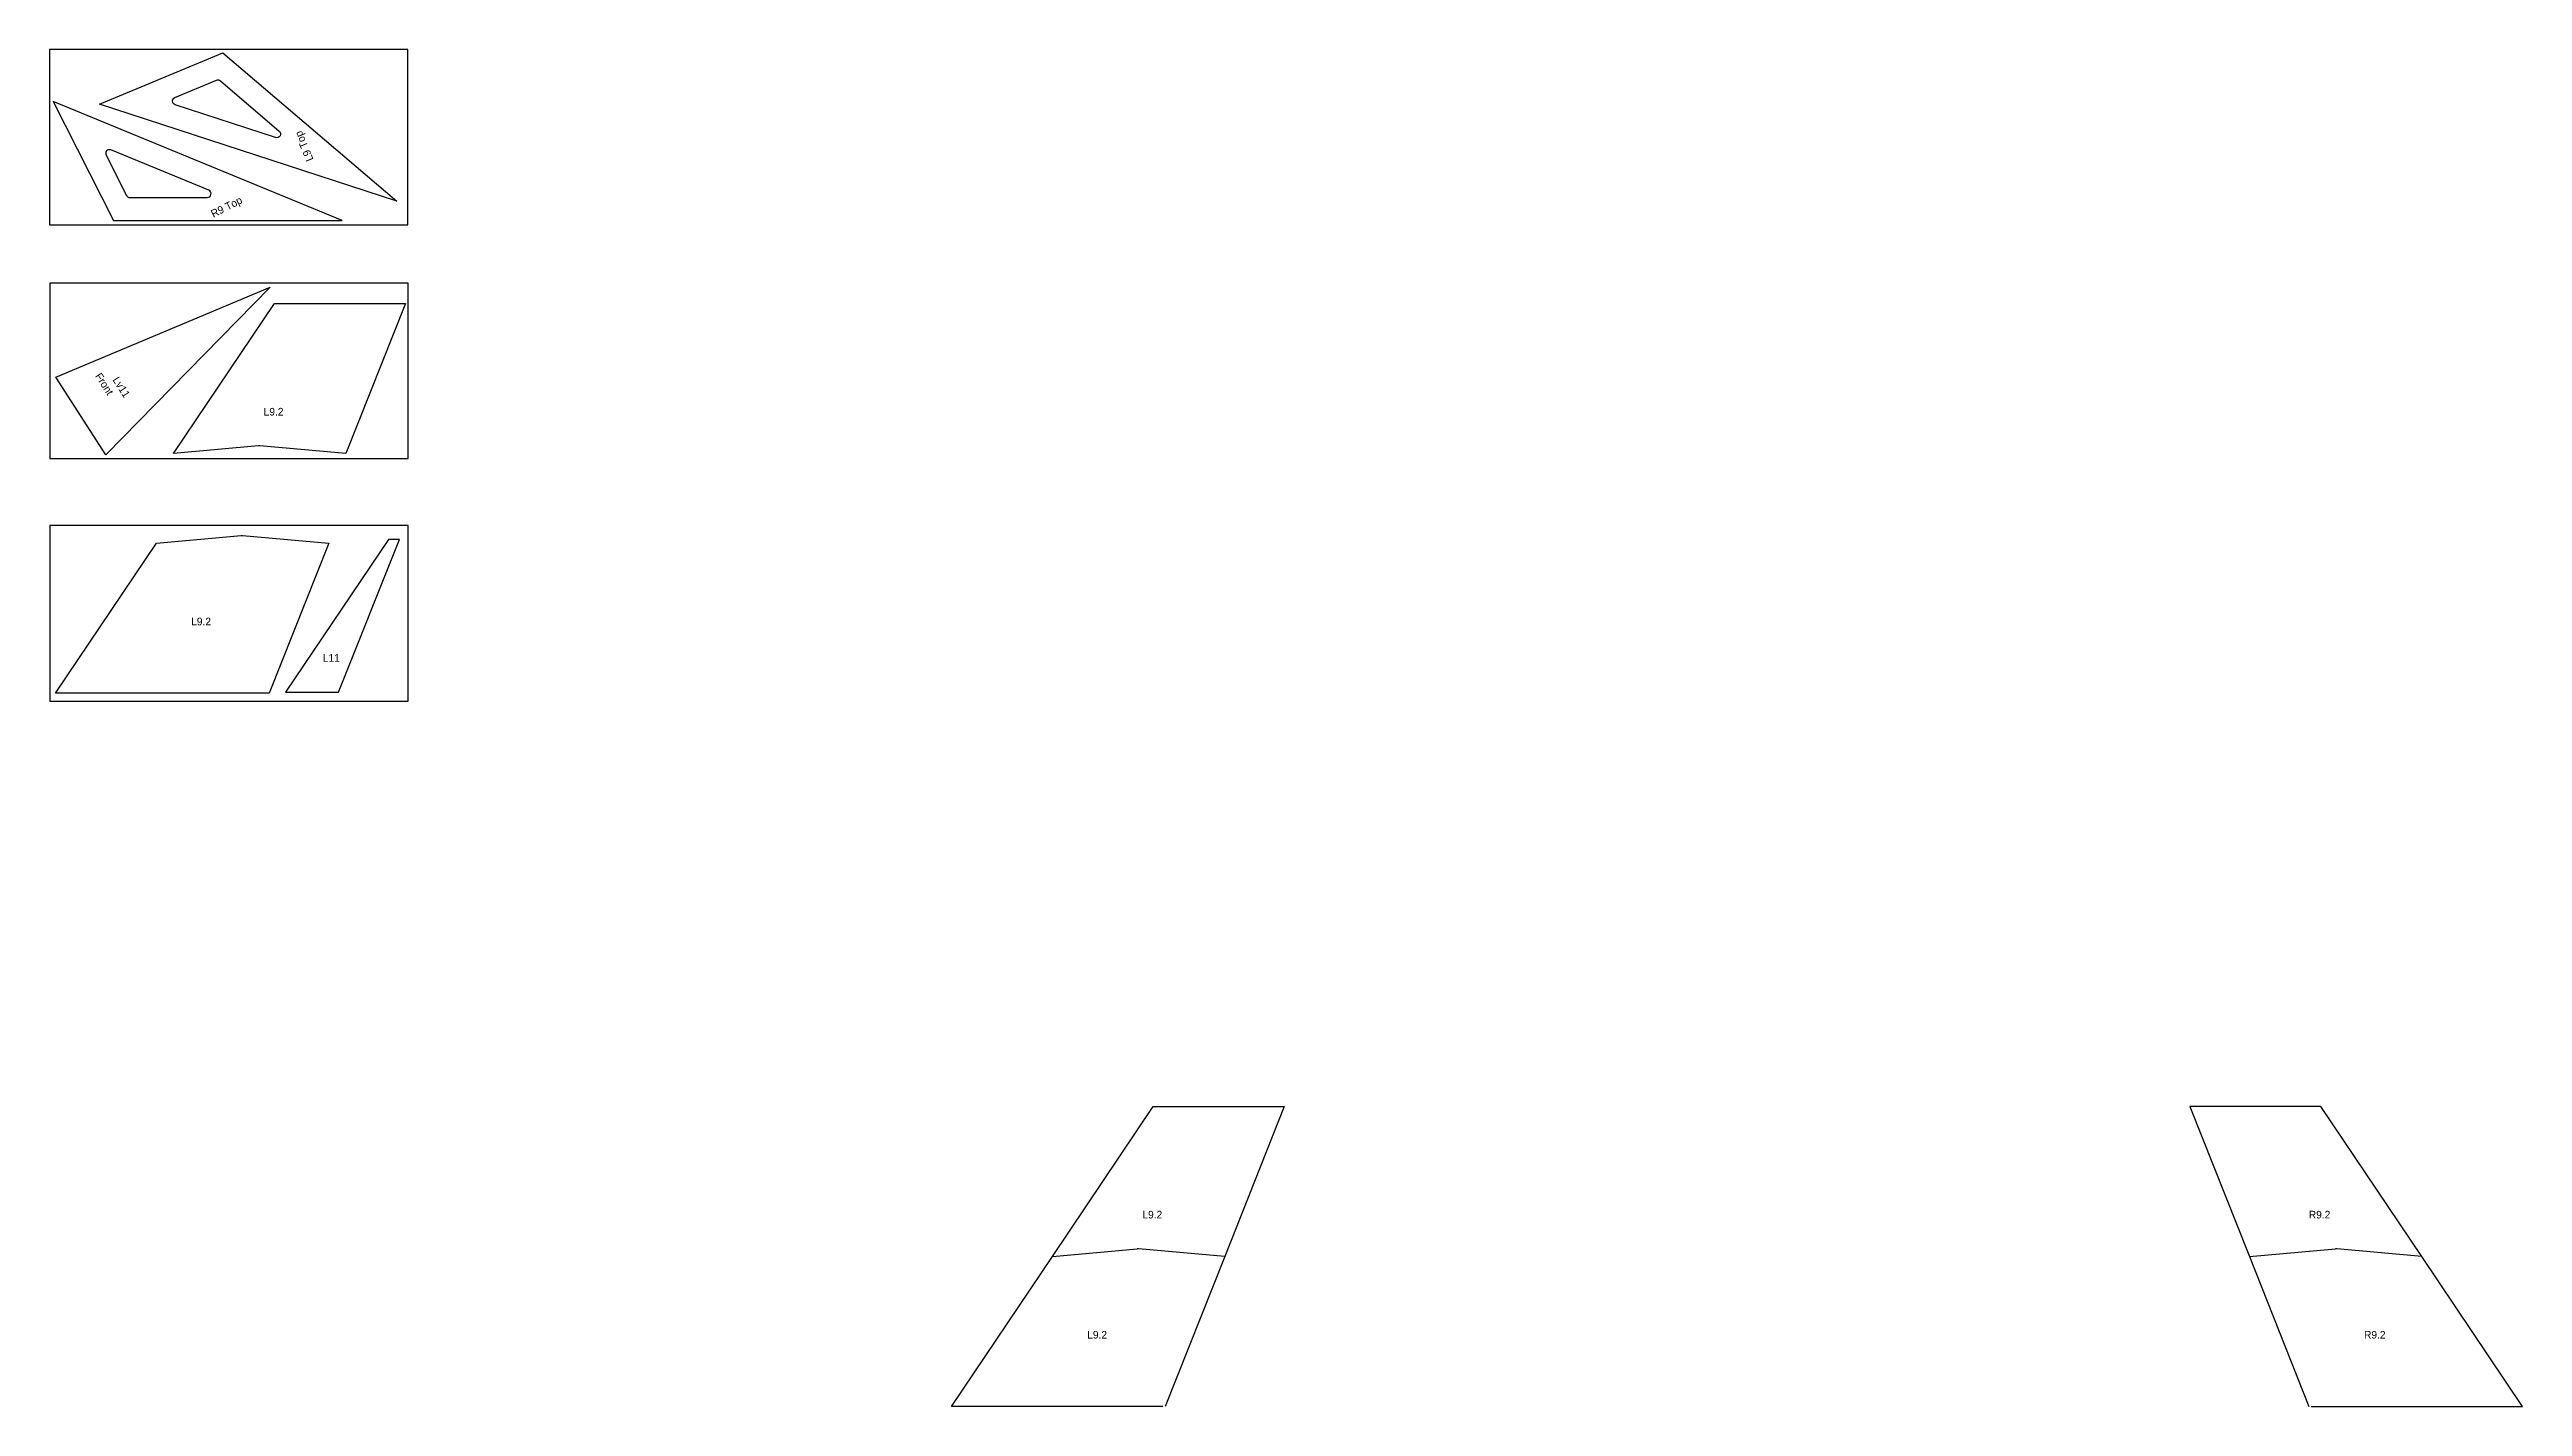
# Model space of a CAD drawing. Extents: x 45 to 694, y 73 to 746.
# Drawn here: x 45 to 694, y 73 to 429 of the extents above; entities that cross this region are included whole.
import ezdxf

# ---------------------------------------------------------------- set-up
doc = ezdxf.new("R2010")
doc.units = 0
doc.layers.get('0').update_dxf_attribs({"linetype": 'CONTINUOUS'})
doc.layers.add('ANNOTATION', color=7, linetype='CONTINUOUS')
doc.layers.add('LAYOUT', color=10, linetype='CONTINUOUS')

# ---------------------------------------------------------------- blocks, each defined once
blk = doc.blocks.new('*U29')
at = {"layer": 'ANNOTATION'}
blk.add_text('R9.2', height=2, dxfattribs=at).set_placement((637.46, 122.6))
blk = doc.blocks.new('*U30')
at = {"layer": 'ANNOTATION'}
blk.add_text('R9.2', height=2, dxfattribs=at).set_placement((651.94, 91.1))
blk = doc.blocks.new('*U31')
at = {"layer": 'ANNOTATION'}
blk.add_text('R9 Top', height=2, rotation=26.94101, dxfattribs=at).set_placement((87.88, 385.01))
blk = doc.blocks.new('*U35')
at = {"layer": 'ANNOTATION'}
blk.add_text('L9.2', height=2, dxfattribs=at).set_placement((331.54, 122.6))
blk = doc.blocks.new('*U36')
at = {"layer": 'ANNOTATION'}
blk.add_text('L9.2', height=2, dxfattribs=at).set_placement((317.07, 91.1))
blk = doc.blocks.new('*U37')
at = {"layer": 'ANNOTATION'}
blk.add_text('L9 Top', height=2, rotation=112.62199, dxfattribs=at).set_placement((114.19, 400.32))
blk = doc.blocks.new('*U38')
at = {"layer": 'ANNOTATION'}
blk.add_text('L9.2', height=2, dxfattribs=at).set_placement((82.07, 278.15))
blk = doc.blocks.new('*U39')
at = {"layer": 'ANNOTATION'}
blk.add_text('L9.2', height=2, dxfattribs=at).set_placement((101.07, 333.16))
blk = doc.blocks.new('*U40')
at = {"layer": 'ANNOTATION'}
for s, p in [('Front', (56.76, 343.52)), ('Lv11', (61.36, 342.51))]:
    blk.add_text(s, height=2, rotation=302.62524, dxfattribs=at).set_placement(p)
blk = doc.blocks.new('*U41')
at = {"layer": 'ANNOTATION'}
blk.add_text('L11', height=2, dxfattribs=at).set_placement((116.58, 268.6))

msp = doc.modelspace()

# ---------------------------------------------------------------- linework, layer by layer
at = {"color": 7, "linetype": 'CONTINUOUS'}
for p, q in [((307.93, 112.64), (334.38, 152)), ((334.38, 152), (368.74, 152)), ((640.63, 152), (606.27, 152)), ((667.07, 112.64), (640.63, 152)), ((281.49, 73.28), (307.93, 112.64)), ((693.52, 73.28), (667.07, 112.64)), ((336.93, 73.28), (281.49, 73.28)), ((638.07, 73.28), (693.52, 73.28))]:
    msp.add_line(p, q, dxfattribs=at)
for p, q in [((368.74, 152), (353.13, 112.61)), ((606.27, 152), (621.88, 112.61)), ((307.93, 112.64), (330.2, 114.63)), ((353.13, 112.61), (330.56, 114.63)), ((353.13, 112.61), (337.54, 73.28)), ((621.88, 112.61), (644.44, 114.63)), ((621.88, 112.61), (637.46, 73.28)), ((667.07, 112.64), (644.8, 114.63))]:
    msp.add_line(p, q)
for points in [[(136.02, 389.37), (58.05, 414.82), (90.35, 428.28)], [(121.7, 384.32), (45.84, 415.53), (61.7, 384.32)], [(46.58, 343.26), (102.82, 366.79), (59.66, 322.84)], [(136.72, 300.65), (134.4, 300.65), (133.8, 300.65), (106.82, 260.65), (107.42, 260.65), (120.72, 260.65)]]:
    msp.add_lwpolyline(points, close=True, dxfattribs=at)
for points in [[(77.85, 414.67, -0.695661), (77.78, 416.54), (88.7, 421.09, -0.282307), (89.73, 420.93), (105.17, 407.77, -0.821714), (104.21, 406.06)], [(61.01, 402.8, 0.695661), (59.74, 401.42), (65.1, 390.87, 0.282307), (65.99, 390.32), (86.28, 390.32, 0.821714), (86.66, 392.25)], [(102.55, 260.33), (46.49, 260.33), (72.93, 299.69), (95.21, 301.69, -0.04463), (95.56, 301.69), (118.13, 299.67)]]:
    msp.add_lwpolyline(points, format="xyb", close=True, dxfattribs=at)
msp.add_lwpolyline([(77.46, 323.21), (103.91, 362.57), (138.27, 362.57), (122.66, 323.18), (100.09, 325.2, 0.04463), (99.73, 325.2)], format="xyb", close=True)
for centre in [(330.38, 112.64), (644.62, 112.64)]:
    msp.add_arc(centre, 2, 84.88922, 95.11078)
at = {"layer": 'LAYOUT'}
for points in [[(44.9, 429.16), (44.9, 383.16), (138.9, 383.16), (138.9, 429.16)], [(45.01, 367.88), (45.01, 321.88), (139.01, 321.88), (139.01, 367.88)], [(45.01, 304.28), (45.01, 258.28), (139.01, 258.28), (139.01, 304.28)]]:
    msp.add_lwpolyline(points, close=True, dxfattribs=at)

# ---------------------------------------------------------------- block references
for name in ['*U37', '*U31', '*U40', '*U39', '*U38', '*U41', '*U35', '*U29', '*U36', '*U30']:
    msp.add_blockref(name, (0, 0))

doc.saveas('drawing.dxf')
